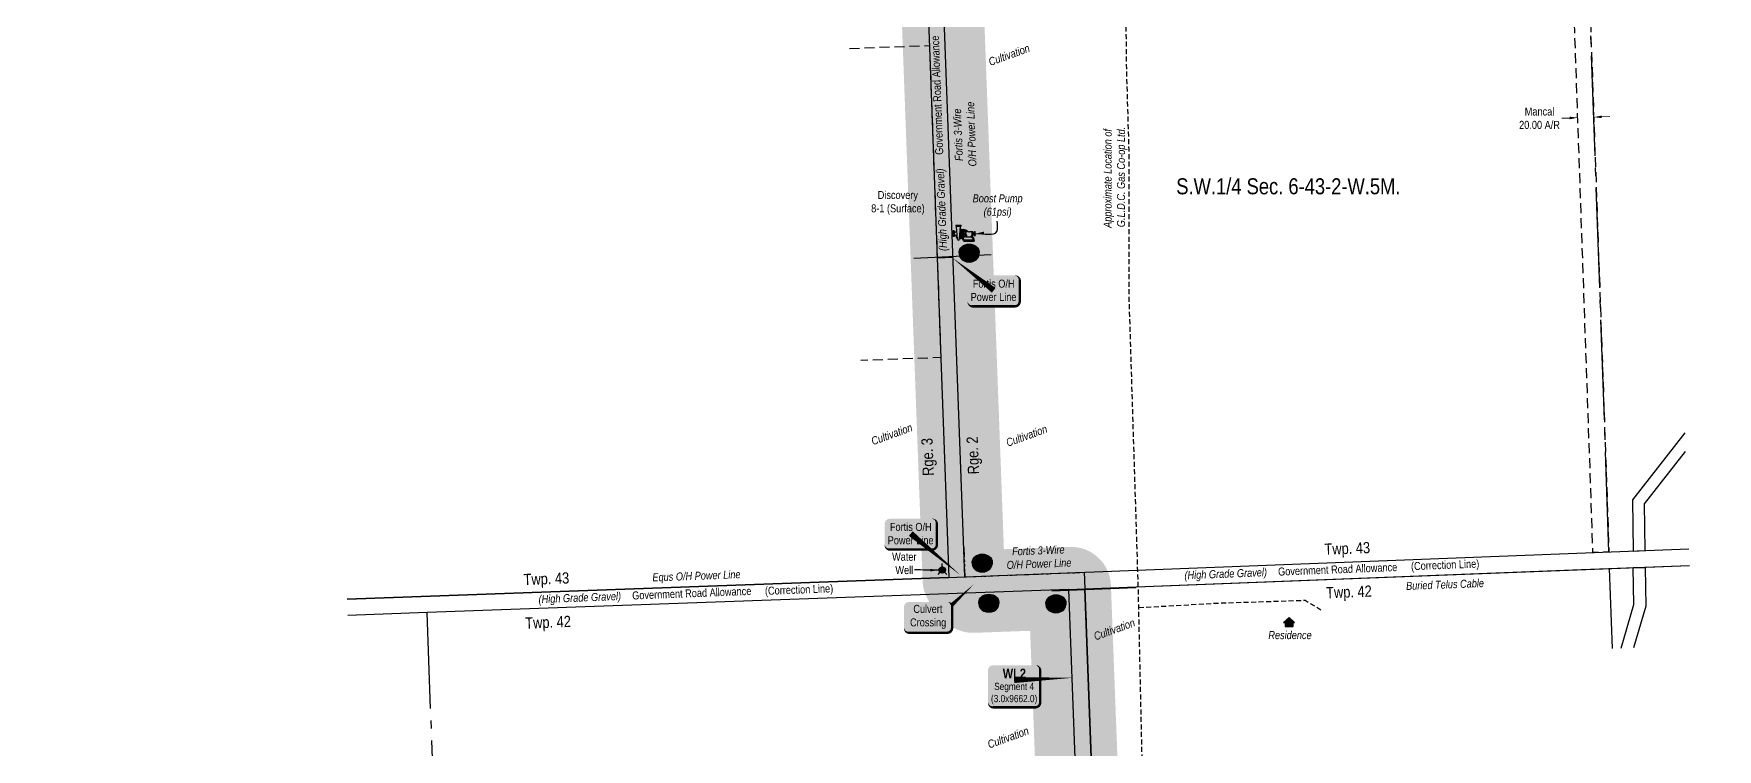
# Model space of a CAD drawing. Extents: x 665644 to 688844, y 5825051 to 5844826.
# Drawn here: x 681964 to 684068, y 5838665 to 5839559 of the extents above; entities that cross this region are included whole.
import ezdxf
from ezdxf.enums import TextEntityAlignment as Align

# ---------------------------------------------------------------- set-up
doc = ezdxf.new("R2010")
doc.units = 0
doc.header["$LTSCALE"] = 5
doc.header["$PDSIZE"] = 0.5
for name, pattern in [('foc-ACCESSROAD', [3.75, 2.5, -1.25]), ('foc-QUARTERLINE', [33, 25, -3, 2, -3]), ('POWERLINE5', [7.8, 2.4, -0.6, 0.6, -0.6, 0.6, -0.6, 2.4]), ('UG_PIPE', [1.875, 1.25, -0.625])]:
    doc.linetypes.add(name, pattern=pattern)
doc.layers.get('Defpoints').update_dxf_attribs({"color": 9})
for name, color, linetype in [('AS-PIPE-UG', 44, 'UG_PIPE'), ('AS-POWER', 104, 'foc-POWER'), ('AS-POWER-EXISTING', 72, 'POWERLINE5'), ('AS-POWER-T', 104, 'Continuous'), ('AS-RESIDENCE', 14, 'Continuous'), ('AS-TELEPHONE', 224, 'foc-TEL'), ('C-SYMBOL', 7, 'Continuous'), ('CG-NOTES', 7, 'Continuous'), ('D-TXT', 6, 'Continuous'), ('F-AR', 190, 'foc-ACCESSROAD'), ('F-WS', 190, 'foc-ACCESSROAD'), ('F-WS-S', 190, 'Continuous'), ('L-ROAD-T', 7, 'Continuous'), ('L-SEC', 7, 'Continuous'), ('L-SECQ', 8, 'foc-QUARTERLINE'), ('P-BUFFER-H 30m', 51, 'Continuous'), ('P-CROSSINGS', 250, 'Continuous'), ('T-WATER-T', 170, 'Continuous')]:
    doc.layers.add(name, color=color, linetype=linetype)
doc.layers.add('F-AR-T', color=190, linetype='Continuous', lineweight=9)
doc.layers.add('T-TEXT', color=48, linetype='Continuous', lineweight=18)
doc.layers.add('P-PROPOSED-WL4', color=7, linetype='Continuous', true_color=0x5b5bc8)
doc.styles.add('175L', font='ARIALN.TTF', dxfattribs={"height": 20})
doc.styles.add('80', font='ARIALN.TTF', dxfattribs={"height": 10})
doc.styles.add('80CG', font='ARIALN.TTF', dxfattribs={"height": 10})
doc.styles.add('80L', font='ARIALN.TTF', dxfattribs={"height": 10})
doc.styles.add('80LS', font='ARIALNI.TTF', dxfattribs={"height": 10})
doc.styles.add('BOLD', font='ARIALNB.TTF')
doc.styles.add('Crossing', font='ARIALN.TTF', dxfattribs={"height": 10})
doc.styles.add('foc-LtypeFont', font='ARIALN.TTF', dxfattribs={"height": 7.35})
doc.linetypes.add('foc-POWER', pattern='A,6,-1,["P",foc-LtypeFont,S=0.2,R=0,X=-0.625,Y=-0.75],-1.24,4', length=12.24)
doc.linetypes.add('foc-POWER-NOLINE', pattern='A,0,-4,["P",foc-LtypeFont,S=0.2,R=0,X=-0.625,Y=-0.75],-8.24', length=12.24)
doc.linetypes.add('foc-TEL', pattern='A,2,-1,["T",foc-LtypeFont,S=0.2,R=0,X=-0.425,Y=-0.75],-1.24,8', length=12.24)
doc.linetypes.add('foc-TEL-NOLINE', pattern='A,0,-2,["T",foc-LtypeFont,S=0.2,R=0,X=-0.425,Y=-0.75],-10.24', length=12.24)
doc.dimstyles.new('Compass 5 000', dxfattribs={"dimscale": 5, "dimtxt": 9, "dimasz": 2, "dimexe": 0.2, "dimexo": 0.0625, "dimgap": 0.5, "dimtad": 0, "dimtih": 1, "dimtoh": 1, "dimzin": 0, "dimdsep": 46, "dimtxsty": '80CG', "dimcen": 0.1, "dimse1": 1, "dimse2": 1, "dimclrd": 256, "dimclrt": 256, "dimaunit": 1, "dimadec": 4, "dimazin": 0, "dimtfac": 0.06, "dimtofl": 0, "dimtmove": 0, "dimatfit": 1, "dimfxl": 0.2, "dimtolj": 1, "dimtzin": 0, "dimlwd": -1, "dimarcsym": 0})

# ---------------------------------------------------------------- blocks, each defined once
blk = doc.blocks.new('*U385')
h = blk.add_hatch(color=254)
edge = h.paths.add_edge_path()
edge.add_line((-24, -20), (24, -20))
edge.add_arc((24, -14), 6, 270, 360)
edge.add_line((30, -14), (30, 12.5))
edge.add_arc((24, 12.5), 6, 0, 90)
edge.add_line((24, 18.5), (-24, 18.5))
edge.add_arc((-24, 12.5), 6, 90, 180)
edge.add_line((-30, 12.5), (-30, -14))
edge.add_arc((-24, -14), 6, 180, 270)
at = {"color": 160, "flags": 128}
blk.add_lwpolyline([(-24, -20, 3, 3, 0), (24, -20, 3, 3, 0.414214), (30, -14, 3, 3, 0), (30, 12.5, 3, 0, 0.414214), (24, 18.5, 0, 0, 0), (-24, 18.5, 0, 0, 0.414214), (-30, 12.5, 0, 0, 0), (-30, -14, 0, 3, 0.414214)], format="xyseb", close=True, dxfattribs=at)
at = {"color": 160, "style": '80'}
blk.add_attdef('ENTER_TEXT_001', (-26.8, -4.9), '', height=10, dxfattribs=at)
blk = doc.blocks.new('*U2565')
h = blk.add_hatch(color=254)
edge = h.paths.add_edge_path()
edge.add_line((-26.5, -34.1), (26.5, -34.1))
edge.add_arc((26.5, -28.1), 6, 270, 360)
edge.add_line((32.5, -28.1), (32.5, 12.5))
edge.add_arc((26.5, 12.5), 6, 0, 90)
edge.add_line((26.5, 18.5), (-26.5, 18.5))
edge.add_arc((-26.5, 12.5), 6, 90, 180)
edge.add_line((-32.5, 12.5), (-32.5, -28.1))
edge.add_arc((-26.5, -28.1), 6, 180, 270)
at = {"layer": 'P-PROPOSED-WL4', "flags": 128}
blk.add_lwpolyline([(-26.5, -34.1, 3, 3, 0), (26.5, -34.1, 3, 3, 0.414214), (32.5, -28.1, 3, 3, 0), (32.5, 12.5, 3, 0, 0.414214), (26.5, 18.5, 0, 0, 0), (-26.5, 18.5, 0, 0, 0.414214), (-32.5, 12.5, 0, 0, 0), (-32.5, -28.1, 0, 3, 0.414214)], format="xyseb", close=True, dxfattribs=at)
blk.add_lwpolyline([(72.6, 2.8, 0, 7.5, 0), (0, 0, 0, 0, 0)], format="xyseb", dxfattribs=at)
at = {"layer": 'P-PROPOSED-WL4'}
for tag, p, height, style in [('TEMP_AREA_W1_001', (-9.2, 2.2), 12, 'BOLD'), ('ENTER_TEXT_001', (-30.7, -12.5), 9, '80')]:
    blk.add_attdef(tag, p, '', height=height, dxfattribs=dict(at, style=style))
blk = doc.blocks.new('*D1411')
at = {"layer": 'Defpoints', "color": 0, "transparency": 16777216}
for p in [(683893.1, 5839457.6), (683913.1, 5839458.3), (683913.3, 5839454.3)]:
    blk.add_point(p, dxfattribs=at)
at = {"layer": 'F-AR-T', "transparency": 16777216}
for p, q in [((683883.3, 5839453.2), (683873.2, 5839452.9)), ((683923.3, 5839454.6), (683933.3, 5839455))]:
    blk.add_line(p, q, dxfattribs=at)
for points in [[(683883.2, 5839454.9), (683883.3, 5839451.6), (683893.3, 5839453.6)], [(683923.2, 5839456.3), (683923.3, 5839453), (683913.3, 5839454.3)]]:
    blk.add_solid(points, dxfattribs=at)
at = {"layer": 'F-AR-T', "transparency": 16777216, "insert": (683845.5, 5839452.9), "char_height": 10, "attachment_point": 5, "style": '80CG'}
blk.add_mtext('\\A1;Mancal\\P20.00 A/R', dxfattribs=at)
blk = doc.blocks.new('*U2482')
h = blk.add_hatch(color=255)
edge = h.paths.add_edge_path()
edge.add_line((-26.5, -20), (26.5, -20))
edge.add_arc((26.5, -14), 6, 270, 360)
edge.add_line((32.5, -14), (32.5, 12.5))
edge.add_arc((26.5, 12.5), 6, 0, 90)
edge.add_line((26.5, 18.5), (-26.5, 18.5))
edge.add_arc((-26.5, 12.5), 6, 90, 180)
edge.add_line((-32.5, 12.5), (-32.5, -14))
edge.add_arc((-26.5, -14), 6, 180, 270)
at = {"color": 104, "flags": 128}
blk.add_lwpolyline([(-26.5, -20, 3, 3, 0), (26.5, -20, 3, 3, 0.414214), (32.5, -14, 3, 3, 0), (32.5, 12.5, 3, 0, 0.414214), (26.5, 18.5, 0, 0, 0), (-26.5, 18.5, 0, 0, 0.414214), (-32.5, 12.5, 0, 0, 0), (-32.5, -14, 0, 3, 0.414214)], format="xyseb", close=True, dxfattribs=at)
blk.add_lwpolyline([(62.6, -52.4, 0, 7.5, 0), (0, 0, 0, 0, 0)], format="xyseb", dxfattribs=at)
at = {"color": 104, "style": '80'}
blk.add_attdef('ENTER_TEXT_001', (-26.8, -4.9), '', height=10, dxfattribs=at)
blk = doc.blocks.new('*U2483')
h = blk.add_hatch(color=255)
edge = h.paths.add_edge_path()
edge.add_line((-26.5, -20), (26.5, -20))
edge.add_arc((26.5, -14), 6, 270, 360)
edge.add_line((32.5, -14), (32.5, 12.5))
edge.add_arc((26.5, 12.5), 6, 0, 90)
edge.add_line((26.5, 18.5), (-26.5, 18.5))
edge.add_arc((-26.5, 12.5), 6, 90, 180)
edge.add_line((-32.5, 12.5), (-32.5, -14))
edge.add_arc((-26.5, -14), 6, 180, 270)
at = {"color": 104, "flags": 128}
blk.add_lwpolyline([(-52, 40.8, 0, 7.5, 0), (0, 0, 0, 0, 0)], format="xyseb", dxfattribs=at)
blk.add_lwpolyline([(-26.5, -20, 3, 3, 0), (26.5, -20, 3, 3, 0.414214), (32.5, -14, 3, 3, 0), (32.5, 12.5, 3, 0, 0.414214), (26.5, 18.5, 0, 0, 0), (-26.5, 18.5, 0, 0, 0.414214), (-32.5, 12.5, 0, 0, 0), (-32.5, -14, 0, 3, 0.414214)], format="xyseb", close=True, dxfattribs=at)
at = {"color": 104, "style": '80'}
blk.add_attdef('ENTER_TEXT_001', (-26.8, -4.9), '', height=10, dxfattribs=at)
blk = doc.blocks.new('WAT')
h = blk.add_hatch(color=255)
h.dxf.hatch_style = 1
edge = h.paths.add_edge_path()
edge.add_arc((0, 0), 0.9, 0, 360)
at = {"color": 170}
for p, q in [((0, 0.82), (0, 1.63)), ((-0.58, -0.58), (-1.15, -1.15)), ((0.58, -0.58), (1.15, -1.15))]:
    blk.add_line(p, q, dxfattribs=at)
blk.add_circle((0, 0), 0.8, dxfattribs=at)
blk = doc.blocks.new('A$C32476C2E')
for p, q in [((-72, 16), (-79, 16)), ((-79, 16), (-79, -20)), ((-76, 16), (-76, -20)), ((-72, 16), (-72, -20)), ((-62, 54), (-62, 47)), ((-62, 54), (-27, 54)), ((-62, 51), (-27, 51)), ((-62, 47), (-27, 47)), ((-51, -38), (-57, 46)), ((-37, -37), (-31, 47)), ((-32, -2), (-32, 33)), ((-28, 33), (-32, 33)), ((-28, 24), (-28, 33)), ((-28, -2), (-28, 24)), ((-23, 24), (-28, 24)), ((-27, 47), (-27, 54)), ((-23, -2), (-23, 24)), ((-20, -2), (-20, 7)), ((-20, 4), (-13, 4)), ((-13, 7), (-10, 7)), ((-13, -2), (-13, 7)), ((-10, -2), (-10, 7)), ((-10, 2), (1, 2)), ((1, 4), (3, 6)), ((1, -2), (1, 4)), ((3, -2), (3, 8)), ((5, -2), (5, 9)), ((51, 10), (30, 10)), ((47, -14), (47, 10)), ((51, -14), (51, 10)), ((54, 3), (51, 7)), ((54, -7), (54, 3)), ((59, 2), (54, 2)), ((63, 5), (59, 5)), ((59, -9), (59, 5)), ((63, -16), (63, 12)), ((63, 12), (68, 12)), ((68, -16), (68, 12)), ((-72, -20), (-79, -20)), ((-51, -39), (-57, -23)), ((-28, -37), (-37, -37)), ((-32, -2), (-32, -37)), ((-28, -2), (-28, -28)), ((-28, -28), (-28, -37)), ((-23, -28), (-28, -28)), ((-23, -2), (-23, -28)), ((-20, -2), (-20, -11)), ((-20, -8), (-13, -8)), ((-13, -2), (-13, -11)), ((-13, -11), (-10, -11)), ((4, -24), (-11, -27)), ((-10, -2), (-10, -11)), ((-10, -6), (1, -6)), ((-10, -51), (61, -51)), ((55, -46), (-6, -46)), ((1, -2), (1, -8)), ((1, -8), (3, -10)), ((4, -49), (2, -51)), ((3, -2), (3, -13)), ((4, -19), (4, -24)), ((4, -24), (46, -24)), ((39, -49), (4, -49)), ((5, -2), (5, -13)), ((39, -49), (42, -51)), ((51, -14), (45, -14)), ((54, -7), (51, -11)), ((59, -6), (54, -6)), ((63, -9), (59, -9)), ((63, -16), (68, -16))]:
    blk.add_line(p, q)
for centre, radius, start, end in [((-71, 24), 16, 263.5945, 348.0269), ((-57, 47), 0.664, 348.3965, 77.2723), ((-30, 46), 0.729, 94.5399, 183.8661), ((-14, -22), 46.8, 56.1901, 101.1901), ((-14, -22), 40.7, 56.1901, 102.9092), ((-14, 6), 6.05, 82.5569, 172.5569), ((-14, -31), 42.6, 66.5291, 88.7878), ((4, 13), 4.89, 265.5774, 292.9639), ((7, 5), 3.68, 95.1632, 112.9639), ((13, 17), 7.11, 226.6908, 273.7462), ((29, 35), 24.7, 225.6986, 270.6986), ((-71, -27), 14.5, 16.3708, 95.5387), ((-44, -38), 7.04, 182.3453, 2.3453), ((-14, 18), 40.7, 257.0908, 303.8099), ((-53, -60), 43.5, 12.3381, 47.3381), ((-14, -10), 6.05, 187.4431, 277.4431), ((-14, 26), 42.6, 271.2122, 293.4709), ((-10, -30), 3.52, 100.7582, 215.0512), ((-53, -60), 48.7, 17.3819, 35.0512), ((4, -17), 4.89, 67.0361, 94.4226), ((7, -10), 3.68, 247.0361, 264.8368), ((13, -21), 7.11, 86.2538, 133.3092), ((-10, -61), 66.8, 12.8303, 42.6217), ((-10, -61), 72.1, 7.6217, 42.6217)]:
    blk.add_arc(centre, radius, start, end)
blk = doc.blocks.new('res_occ')
for points in [[(0.1, 0.89), (-1.26, -0.37), (1.46, -0.37)], [(-0.9, -1.43), (1.1, -1.43), (1.1, -0.37), (-0.9, -0.37)]]:
    blk.add_hatch(color=14).paths.add_polyline_path(points)
at = {"color": 14}
for points in [[(0.1, 0.89), (-1.26, -0.37), (1.46, -0.37)], [(-0.9, -1.43), (1.1, -1.43), (1.1, -0.37), (-0.9, -0.37)]]:
    blk.add_lwpolyline(points, close=True, dxfattribs=at)
blk = doc.blocks.new('xing2')
h = blk.add_hatch(color=50)
h.dxf.hatch_style = 1
edge = h.paths.add_edge_path()
edge.add_ellipse((0, 0), major_axis=(-12.5, 0), ratio=0.816297, start_angle=0, end_angle=360)
h = blk.add_hatch(color=250)
h.dxf.hatch_style = 1
edge = h.paths.add_edge_path()
edge.add_ellipse((0, -2), major_axis=(-12.5, 0), ratio=0.816297, start_angle=0, end_angle=180)
edge.add_line((12.5, -2), (12.5, 0))
edge.add_ellipse((0, 0), major_axis=(-12.5, 0), ratio=0.816297, start_angle=0, end_angle=180, ccw=False)
edge.add_line((-12.5, 0), (-12.5, -2))
at = {"color": 250}
blk.add_ellipse((0, 0), major_axis=(-12.5, 0), ratio=0.816297, dxfattribs=at)
blk.add_ellipse((0, -2), major_axis=(-12.5, 0), ratio=0.816297, start_param=0, end_param=3.141593, dxfattribs=at)
at = {"color": 250, "style": 'Crossing'}
blk.add_attdef('CROSSING', text='', height=9, dxfattribs=at).set_placement((0.1, 0), align=Align.MIDDLE_CENTER)
at = {"color": 250, "style": 'Crossing', "flags": 1}
for tag, p in [('OWNER', (0.1, -12.5)), ('DESCRIPTION', (0.1, -25.8)), ('LOCATION', (0.1, -39.3)), ('DWG_REF', (0.1, -52.8))]:
    blk.add_attdef(tag, text='', height=9, dxfattribs=at).set_placement(p, align=Align.MIDDLE_CENTER)

msp = doc.modelspace()

# ---------------------------------------------------------------- hatches: boundary and pattern name
at = {"layer": 'P-BUFFER-H 30m'}
h = msp.add_hatch(color=256, dxfattribs=at)
h.dxf.hatch_style = 1
edge = h.paths.add_edge_path()
edge.add_line((677193.269, 5828855.566), (677090.336, 5828851.801))
edge.add_line((677090.336, 5828851.801), (677088.023, 5828904.381))
edge.add_arc((677137.974, 5828906.578), 50, 92.094528, 182.519115, ccw=False)
edge.add_line((677136.147, 5828956.545), (677941.688, 5828986.006))
edge.add_line((677941.688, 5828986.006), (678734.42, 5829015.192))
edge.add_line((678734.42, 5829015.192), (678774.367, 5829016.654))
edge.add_line((678774.367, 5829016.654), (678795.396, 5829017.452))
edge.add_arc((678838.014, 5828991.303), 50, 92.178655, 148.468111, ccw=False)
edge.add_line((678836.113, 5829041.267), (679095.938, 5829051.152))
edge.add_line((679095.938, 5829051.152), (679103.036, 5829053.873))
edge.add_arc((679120.935, 5829007.187), 50, 92.18666, 110.977343, ccw=False)
edge.add_line((679119.028, 5829057.15), (679561.069, 5829074.029))
edge.add_arc((679566.877, 5829024.367), 50, 92.195397, 96.670962, ccw=False)
edge.add_line((679564.962, 5829074.33), (680316.8, 5829103.153))
edge.add_line((680316.8, 5829103.153), (680289.023, 5829852.071))
edge.add_line((680289.023, 5829852.071), (680264.048, 5830522.758))
edge.add_arc((680314.013, 5830524.619), 50, 133.261285, 182.132573, ccw=False)
edge.add_line((680279.747, 5830561.031), (680276.19, 5830656.553))
edge.add_line((680276.19, 5830656.553), (680246.206, 5831460.205))
edge.add_line((680246.206, 5831460.205), (680215.344, 5832284.366))
edge.add_arc((680265.309, 5832286.237), 50, 92.148626, 182.144523, ccw=False)
edge.add_line((680263.435, 5832336.202), (681068.877, 5832366.421))
edge.add_line((681068.877, 5832366.421), (681821.394, 5832394.722))
edge.add_line((681821.394, 5832394.722), (681805.592, 5832816.244))
edge.add_arc((681855.557, 5832818.117), 50, 143.113192, 182.146882, ccw=False)
edge.add_line((681815.566, 5832848.129), (681834.727, 5832873.661))
edge.add_arc((681874.718, 5832843.649), 50, 2.145927, 143.113192, ccw=False)
edge.add_line((681924.683, 5832845.521), (681941.407, 5832399.199))
edge.add_line((681941.407, 5832399.199), (682694.704, 5832426.991))
edge.add_line((682694.704, 5832426.991), (683448.053, 5832454.846))
edge.add_line((683448.053, 5832454.846), (683412.213, 5833411.237))
edge.add_arc((683462.178, 5833413.109), 50, 133.565482, 182.146115, ccw=False)
edge.add_line((683427.719, 5833449.338), (683406.04, 5834013.774))
edge.add_line((683406.04, 5834013.774), (683375.91, 5834817.728))
edge.add_line((683375.91, 5834817.728), (683346.274, 5835616.304))
edge.add_line((683346.274, 5835616.304), (683345.971, 5835624.47))
edge.add_arc((683395.936, 5835626.324), 50, 171.348033, 182.125311, ccw=False)
edge.add_arc((683395.097, 5835645.629), 50, 182.142372, 193.631033, ccw=False)
edge.add_line((683345.132, 5835643.76), (683345.021, 5835646.731))
edge.add_line((683345.021, 5835646.731), (683335.11, 5835911.648))
edge.add_arc((683366.567, 5835950.513), 50, 182.141669, 231.014692, ccw=False)
edge.add_line((683316.601, 5835948.644), (683298.039, 5836445.008))
edge.add_line((683298.039, 5836445.008), (683267.917, 5837249.164))
edge.add_line((683267.917, 5837249.164), (683237.717, 5838052.934))
edge.add_line((683237.717, 5838052.934), (683209.07, 5838812.752))
edge.add_line((683209.07, 5838812.752), (683139.449, 5838810.244))
edge.add_arc((683137.649, 5838860.212), 50, 205.68511, 272.063103, ccw=False)
edge.add_arc((683124.628, 5838876.927), 50, 182.119792, 230.149866, ccw=False)
edge.add_line((683074.663, 5838875.077), (683017.909, 5840408.349))
edge.add_arc((683049.4, 5840447.187), 50, 182.145622, 230.963518, ccw=False)
edge.add_line((682999.435, 5840445.315), (682997.691, 5840491.846))
edge.add_line((682997.691, 5840491.846), (682967.908, 5841296.329))
edge.add_line((682967.908, 5841296.329), (682938.387, 5842093.709))
edge.add_arc((682988.352, 5842095.559), 50, 111.056679, 182.120317, ccw=False)
edge.add_arc((683005.084, 5842106.218), 50, 91.93417, 133.94126, ccw=False)
edge.add_line((683003.396, 5842156.19), (683115.102, 5842159.962))
edge.add_arc((683116.789, 5842109.99), 50, 73.049626, 91.934171, ccw=False)
edge.add_arc((683171.26, 5842288.71), 136.837, 253.049626, 272.060035)
edge.add_arc((683177.977, 5842101.994), 50, 91.934143, 92.060035, ccw=False)
edge.add_line((683176.289, 5842151.966), (683814.64, 5842173.523))
edge.add_line((683814.64, 5842173.523), (684621.661, 5842200.776))
edge.add_line((684621.661, 5842200.776), (684641.583, 5842201.582))
edge.add_line((684641.583, 5842201.582), (685446.139, 5842234.14))
edge.add_line((685446.139, 5842234.14), (685960.118, 5842255.042))
edge.add_arc((685970.6, 5841999.021), 256.236, 75.235843, 92.344426, ccw=False)
edge.add_arc((686023.158, 5842198.447), 50, 25.111824, 75.237538, ccw=False)
edge.add_line((686068.432, 5842219.666), (686069.06, 5842218.328))
edge.add_line((686069.06, 5842218.328), (686069.117, 5842218.206))
edge.add_line((686069.117, 5842218.206), (686151.794, 5842041.802))
edge.add_line((686151.794, 5842041.802), (686199.9, 5842064.349))
edge.add_arc((686221.119, 5842019.075), 50, 28.961833, 115.111824, ccw=False)
edge.add_arc((684692.829, 5841173.26), 1796.733, 27.368596, 28.961833, ccw=False)
edge.add_arc((686159.441, 5842138.172), 189.59, 312.879002, 331.455065)
edge.add_arc((686369.908, 5842023.684), 50, 151.393766, 151.455059, ccw=False)
edge.add_line((686326.011, 5842047.623), (686381.479, 5842149.331))
edge.add_arc((686653.533, 5842001.316), 309.713, 123.621492, 151.450949, ccw=False)
edge.add_arc((686531.973, 5842256.565), 50, 92.201047, 176.958117, ccw=False)
edge.add_line((686530.053, 5842306.528), (686619.657, 5842309.972))
edge.add_arc((686643.221, 5842265.873), 50, 92.204612, 118.118042, ccw=False)
edge.add_line((686641.298, 5842315.836), (687072.891, 5842332.451))
edge.add_line((687072.891, 5842332.451), (687822.064, 5842360.601))
edge.add_line((687822.064, 5842360.601), (687807.746, 5842732.726))
edge.add_line((687807.746, 5842732.726), (687793.2, 5843110.266))
edge.add_line((687793.2, 5843110.266), (687764.495, 5843859.411))
edge.add_line((687764.495, 5843859.411), (687743.267, 5843858.637))
edge.add_arc((687741.445, 5843908.604), 50, 182.098258, 272.088052, ccw=False)
edge.add_line((687691.478, 5843906.773), (687690.919, 5843922.037))
edge.add_line((687690.919, 5843922.037), (687685.175, 5843921.826))
edge.add_arc((687683.342, 5843971.793), 50, 182.100577, 272.100577, ccw=False)
edge.add_line((687633.376, 5843969.96), (687633.266, 5843972.958))
edge.add_arc((687683.232, 5843974.791), 50, 92.100577, 182.100577, ccw=False)
edge.add_line((687681.4, 5844024.757), (687740.11, 5844026.91))
edge.add_arc((687741.943, 5843976.944), 50, 2.098258, 92.100577, ccw=False)
edge.add_line((687791.909, 5843978.775), (687792.469, 5843963.499))
edge.add_line((687792.469, 5843963.499), (687813.608, 5843964.27))
edge.add_arc((687815.43, 5843914.303), 50, 2.194388, 92.088052, ccw=False)
edge.add_line((687865.394, 5843916.218), (687896.124, 5843114.22))
edge.add_line((687896.124, 5843114.22), (687910.67, 5842736.689))
edge.add_line((687910.67, 5842736.689), (687927.027, 5842311.553))
edge.add_arc((687877.064, 5842309.631), 50, -87.848159, 2.203367, ccw=False)
edge.add_line((687878.942, 5842259.666), (687076.807, 5842229.526))
edge.add_line((687076.807, 5842229.526), (686670.09, 5842213.869))
edge.add_arc((686646.522, 5842257.966), 50, 272.201051, 298.122091, ccw=False)
edge.add_line((686648.442, 5842208.003), (686596.388, 5842206.002))
edge.add_arc((686560.226, 5842240.533), 50, 291.298983, 316.321618, ccw=False)
edge.add_arc((686653.529, 5842001.211), 206.866, 111.298983, 121.896872)
edge.add_arc((686653.557, 5842001.471), 206.66, 121.941438, 151.489667)
edge.add_arc((686425.335, 5842125.444), 53.06, 331.393824, 331.484794, ccw=False)
edge.add_line((686471.918, 5842100.039), (686416.45, 5841998.332))
edge.add_arc((686159.441, 5842138.172), 292.59, 301.108355, 331.449231, ccw=False)
edge.add_arc((686284.777, 5841930.468), 50, 298.449673, 301.108355, ccw=False)
edge.add_line((686308.597, 5841886.506), (686291.758, 5841877.383))
edge.add_arc((686267.939, 5841921.345), 50, 205.404975, 298.449673, ccw=False)
edge.add_arc((684692.829, 5841173.26), 1693.733, 25.404975, 25.750387)
edge.add_arc((684692.829, 5841173.26), 1693.733, 25.750387, 25.872374)
edge.add_arc((684692.829, 5841173.26), 1693.733, 25.872374, 27.286963)
edge.add_line((686198.086, 5841949.747), (686147.516, 5841926.046))
edge.add_arc((686126.297, 5841971.32), 50, 205.111824, 295.111824, ccw=False)
edge.add_line((686081.023, 5841950.1), (685986.671, 5842151.411))
edge.add_arc((685970.594, 5841998.967), 153.289, 83.979554, 92.346249)
edge.add_line((685964.318, 5842152.128), (685450.314, 5842131.225))
edge.add_line((685450.314, 5842131.225), (684645.747, 5842098.667))
edge.add_line((684645.747, 5842098.667), (684625.647, 5842097.854))
edge.add_arc((684623.626, 5842147.813), 50, 271.93414, 272.316338, ccw=False)
edge.add_line((684625.314, 5842097.841), (683818.117, 5842070.582))
edge.add_line((683818.117, 5842070.582), (683179.82, 5842049.027))
edge.add_arc((683171.26, 5842288.71), 239.836, 255.283109, 272.045257, ccw=False)
edge.add_line((683110.332, 5842056.742), (683042.91, 5842054.466))
edge.add_line((683042.91, 5842054.466), (683070.838, 5841300.139))
edge.add_line((683070.838, 5841300.139), (683100.62, 5840495.68))
edge.add_line((683100.62, 5840495.68), (683101.228, 5840479.451))
edge.add_arc((683069.751, 5840440.602), 50, 2.119826, 50.984286, ccw=False)
edge.add_line((683119.717, 5840442.452), (683176.263, 5838914.799))
edge.add_arc((683139.864, 5838880.519), 50, 43.036828, 43.28391, ccw=False)
edge.add_line((683176.41, 5838914.642), (683258.239, 5838917.59))
edge.add_arc((683260.039, 5838867.622), 50, 2.159178, 92.063103, ccw=False)
edge.add_line((683310.003, 5838869.506), (683340.644, 5838056.808))
edge.add_line((683340.644, 5838056.808), (683370.844, 5837253.025))
edge.add_line((683370.844, 5837253.025), (683400.967, 5836448.86))
edge.add_line((683400.967, 5836448.86), (683418.01, 5835993.127))
edge.add_arc((683386.553, 5835954.262), 50, 2.142401, 51.013902, ccw=False)
edge.add_line((683436.518, 5835956.131), (683446.074, 5835700.688))
edge.add_line((683446.074, 5835700.688), (683600.399, 5835706.872))
edge.add_line((683600.399, 5835706.872), (683603.406, 5835706.992))
edge.add_line((683603.406, 5835706.992), (684089.691, 5835726.416))
edge.add_line((684089.691, 5835726.416), (684311.983, 5835735.295))
edge.add_line((684311.983, 5835735.295), (684841.261, 5835756.416))
edge.add_line((684841.261, 5835756.416), (684873.734, 5835780.118))
edge.add_arc((684903.212, 5835739.731), 50, 36.125072, 126.125473, ccw=False)
edge.add_line((684943.598, 5835769.209), (684946.083, 5835765.805))
edge.add_line((684946.083, 5835765.805), (684975.416, 5835766.987))
edge.add_arc((684977.43, 5835717.028), 50, -29.571573, 92.308021, ccw=False)
edge.add_line((685020.917, 5835692.352), (685015.074, 5835682.056))
edge.add_line((685015.074, 5835682.056), (685003.195, 5835661.117))
edge.add_arc((684959.707, 5835685.791), 50, 272.287823, 330.431041, ccw=False)
edge.add_line((684961.703, 5835635.831), (684201.401, 5835605.456))
edge.add_line((684201.401, 5835605.456), (683450.859, 5835575.476))
edge.add_line((683450.859, 5835575.476), (683478.838, 5834821.566))
edge.add_line((683478.838, 5834821.566), (683508.966, 5834017.678))
edge.add_line((683508.966, 5834017.678), (683532.198, 5833412.795))
edge.add_arc((683482.235, 5833410.876), 50, -46.492144, 2.199485, ccw=False)
edge.add_line((683516.657, 5833374.612), (683552.966, 5832405.714))
edge.add_arc((683503.001, 5832403.842), 50, -87.882475, 2.146115, ccw=False)
edge.add_line((683504.849, 5832353.876), (682698.506, 5832324.062))
edge.add_line((682698.506, 5832324.062), (681892.272, 5832294.317))
edge.add_arc((681890.428, 5832344.283), 50, 264.057705, 272.112898, ccw=False)
edge.add_arc((681876.342, 5832343.751), 50, 272.153458, 280.264602, ccw=False)
edge.add_line((681878.221, 5832293.787), (681072.743, 5832263.494))
edge.add_line((681072.743, 5832263.494), (680320.255, 5832235.262))
edge.add_line((680320.255, 5832235.262), (680349.134, 5831464.053))
edge.add_line((680349.134, 5831464.053), (680379.118, 5830660.39))
edge.add_line((680379.118, 5830660.39), (680384.188, 5830524.23))
edge.add_arc((680334.223, 5830522.37), 50, -46.738895, 2.132739, ccw=False)
edge.add_line((680368.489, 5830485.958), (680391.951, 5829855.896))
edge.add_line((680391.951, 5829855.896), (680421.691, 5829054.073))
edge.add_arc((680371.726, 5829052.22), 50, -87.804603, 2.124156, ccw=False)
edge.add_line((680373.641, 5829002.256), (679575.799, 5828971.671))
edge.add_arc((679569.977, 5829021.331), 50, 272.18666, 276.68636, ccw=False)
edge.add_line((679571.885, 5828971.367), (679131.721, 5828954.56))
edge.add_line((679131.721, 5828954.56), (679124.62, 5828951.838))
edge.add_arc((679106.72, 5828998.524), 50, 272.178655, 290.977343, ccw=False)
edge.add_line((679108.621, 5828948.56), (678884.591, 5828940.037))
edge.add_arc((678841.971, 5828966.182), 50, 272.187731, 328.473443, ccw=False)
edge.add_line((678843.88, 5828916.218), (678778.197, 5828913.709))
edge.add_arc((678776.288, 5828963.673), 50, 272.073065, 272.187731, ccw=False)
edge.add_line((678778.097, 5828913.705), (678738.127, 5828912.259))
edge.add_line((678738.127, 5828912.259), (677945.465, 5828883.075))
edge.add_line((677945.465, 5828883.075), (677193.269, 5828855.566))

# ---------------------------------------------------------------- linework, layer by layer
at = {"layer": 'AS-PIPE-UG', "flags": 128}
for points in [[(683285.731, 5838043.209), (683290.464, 5838055.818), (683310.821, 5838072.73), (683322.25, 5838089.164), (683342.84, 5838146.415), (683352.524, 5838182.283), (683358.007, 5838234.454), (683353.186, 5838466.994), (683344.179, 5838867.848), (683332.682, 5839233.412), (683332.682, 5839413.825), (683329.534, 5839520.15), (683328.097, 5839689.236), (683327.617, 5839702.648), (683325.278, 5840178.727), (683322.796, 5840205.996), (683337.84, 5840250.076)], [(683344.765, 5838841.752), (683441.891, 5838847.305), (683552.749, 5838850.906), (683573.155, 5838838.524)]]:
    msp.add_lwpolyline(points, dxfattribs=at)
at = {"layer": 'AS-POWER', "linetype": 'foc-POWER-NOLINE'}
msp.add_line((683063.597, 5839278.073), (683160.309, 5839282.549), dxfattribs=at)
at = {"layer": 'AS-POWER', "linetype": 'foc-POWER-NOLINE', "flags": 128}
for points in [[(683127.631, 5838880.019), (683097.649, 5839690.02), (683067.872, 5840494.479), (683038.091, 5841298.888), (683008.309, 5842103.3)], [(683127.631, 5838880.019), (683276.596, 5838885.788)], [(682355.953, 5838852.33), (683107.531, 5838879.242)], [(683338.104, 5837251.819), (683307.897, 5838055.585), (683277.37, 5838865.269)]]:
    msp.add_lwpolyline(points, dxfattribs=at)
at = {"layer": 'AS-POWER', "flags": 128}
for points in [[(683112.869, 5839278.844), (683092.945, 5839278.115)], [(683107.531, 5838879.242), (683127.631, 5838880.019)]]:
    msp.add_lwpolyline(points, dxfattribs=at)
at = {"layer": 'AS-POWER-EXISTING', "flags": 128}
msp.add_lwpolyline([(683126.264, 5838916.962), (683127.631, 5838880.019), (683276.596, 5838885.788), (683278.947, 5838823.44)], dxfattribs=at)
at = {"layer": 'AS-TELEPHONE', "linetype": 'foc-TEL-NOLINE', "flags": 128}
for points in [[(683277.37, 5838865.269), (683898.002, 5838889.239), (684032.816, 5838894.434)], [(683236.339, 5838862.768), (683340.992, 5838866.81)], [(683378.194, 5835642.744), (683348.12, 5836446.855), (683317.998, 5837251.014), (683287.798, 5838054.79), (683257.27, 5838864.495)]]:
    msp.add_lwpolyline(points, dxfattribs=at)
at = {"layer": 'AS-TELEPHONE', "flags": 128}
msp.add_lwpolyline([(683257.27, 5838864.495), (683277.37, 5838865.269)], dxfattribs=at)
at = {"layer": 'F-AR', "flags": 128}
msp.add_lwpolyline([(683883.941, 5839720.72), (683903.926, 5839721.5), (683932.264, 5838911.182), (683912.279, 5838910.408), (683883.941, 5839720.72)], close=True, dxfattribs=at)
at = {"layer": 'F-WS', "flags": 128}
msp.add_lwpolyline([(682983.298, 5839540.104), (683083.231, 5839543.758), (683097.483, 5839154.018), (682997.55, 5839150.364)], dxfattribs=at)
at = {"layer": 'F-WS-S', "flags": 128}
for points in [[(684027.049, 5839059.893), (683961.462, 5838976.272), (683962.295, 5838912.356), (683977.288, 5838912.941), (683976.527, 5838971.176), (684027.86, 5839036.624)], [(683947.301, 5838791.053), (683963.134, 5838845.391), (683962.551, 5838891.732), (683977.544, 5838891.732), (683978.163, 5838843.356), (683963.102, 5838791.663)]]:
    msp.add_lwpolyline(points, dxfattribs=at)
at = {"layer": 'L-SEC', "flags": 128}
for points in [[(683077.907, 5839689.361), (683107.531, 5838879.242)], [(683127.631, 5838880.019), (683097.649, 5839690.02)], [(683127.631, 5838880.019), (684032.098, 5838915.049)], [(683277.37, 5838865.269), (684032.817, 5838894.428)], [(683107.531, 5838879.242), (682355.953, 5838852.33)], [(683257.27, 5838864.495), (682455.516, 5838835.613)], [(683287.798, 5838054.79), (683257.27, 5838864.495)], [(683277.37, 5838865.269), (683307.897, 5838055.585)], [(682455.516, 5838835.613), (682356.702, 5838832.053)]]:
    msp.add_lwpolyline(points, dxfattribs=at)
at = {"layer": 'L-SECQ', "flags": 128}
for points in [[(683932.264, 5838911.182), (683903.926, 5839721.5)], [(683936.48, 5838790.635), (683932.985, 5838890.575)], [(682484.858, 5838056.213), (682455.516, 5838835.613)]]:
    msp.add_lwpolyline(points, dxfattribs=at)
at = {"layer": 'T-WATER-T', "color": 160, "flags": 128}
msp.add_lwpolyline([(683138.849, 5838870.956, 0, 4.997, 0), (683110.532, 5838844.379, 0, 0, 0)], format="xyseb", dxfattribs=at)

# ---------------------------------------------------------------- block references
for name, p, xscale, yscale, zscale in [('A$C32476C2E', (683127.842, 5839309.134), 0.1875, 0.1875, 0.1875), ('WAT', (683099.284, 5838888.737), 4.999404999999999, 4.999404999999999, 4.999404999999999)]:
    msp.add_blockref(name, p, dxfattribs=dict(xscale=xscale, yscale=yscale, zscale=zscale))
at = {"layer": 'AS-POWER-T'}
ref = msp.add_blockref('*U2483', (683163.545, 5839238.011), dxfattribs=dict(at, xscale=0.9996990099999981, yscale=0.9996990099999981, zscale=0.9996990099999981))
ref.add_attrib('ENTER_TEXT_001', 'Fortis O/H', (683137.451, 5839241.337), dxfattribs={"layer": '0', "color": 104, "height": 9.997, "style": '80'})
ref.add_attrib('ENTER_TEXT_002', 'Power Line', (683134.71, 5839224.675), dxfattribs={"layer": '0', "color": 104, "height": 9.997, "style": '80'})
ref = msp.add_blockref('*U2482', (683059.96, 5838934.139), dxfattribs=dict(at, xscale=0.9996990099999981, yscale=0.9996990099999981, zscale=0.9996990099999981))
ref.add_attrib('ENTER_TEXT_001', 'Fortis O/H', (683033.866, 5838937.464), dxfattribs={"layer": '0', "color": 104, "height": 9.997, "style": '80'})
ref.add_attrib('ENTER_TEXT_002', 'Power Line', (683031.125, 5838920.803), dxfattribs={"layer": '0', "color": 104, "height": 9.997, "style": '80'})
at = {"layer": 'AS-RESIDENCE', "xscale": 4.999999999999987, "yscale": 4.999999999999987, "zscale": 4.999999999999987}
msp.add_blockref('res_occ', (683532.065, 5838825.069), dxfattribs=at)
at = {"layer": 'CG-NOTES'}
ref = msp.add_blockref('*U385', (683081.525, 5838830.319), dxfattribs=at)
ref.add_attrib('ENTER_TEXT_001', 'Culvert', (683063.145, 5838835.122), dxfattribs={"layer": '0', "color": 160, "height": 10, "style": '80'})
ref.add_attrib('ENTER_TEXT_002', 'Crossing', (683059.049, 5838818.278), dxfattribs={"layer": '0', "color": 160, "height": 10, "style": '80'})
ref = msp.add_blockref('*U2565', (683189.055, 5838751.247), dxfattribs=dict(at, xscale=0.9998689999999991, yscale=0.9998689999999991, zscale=0.9998689999999991))
ref.add_attrib('TEMP_AREA_W1_001', 'WL2', (683174.872, 5838753.491), dxfattribs={"layer": 'P-PROPOSED-WL4', "height": 11.9984, "style": 'BOLD'})
ref.add_attrib('ENTER_TEXT_001', 'Segment 4', (683164.146, 5838738.773), dxfattribs={"layer": 'P-PROPOSED-WL4', "height": 8.9988, "style": '80'})
ref.add_attrib('ENTER_TEXT_002', '(3.0x9662.0)', (683160.116, 5838723.621), dxfattribs={"layer": 'P-PROPOSED-WL4', "height": 8.99882, "style": '80'})
at = {"layer": 'P-CROSSINGS'}
for p, values in [((683132.883, 5839285.462), {'CROSSING': 'X78'}), ((683149.24, 5838898.397), {'CROSSING': 'X79'}), ((683157.474, 5838848.202), {'CROSSING': 'X80'}), ((683241.289, 5838847.489), {'CROSSING': 'X81'})]:
    msp.add_blockref('xing2', p, dxfattribs=at).add_auto_attribs(values)

# ---------------------------------------------------------------- texts
at = {"color": 170, "insert": (683051.836, 5838896.825), "char_height": 9.9988, "attachment_point": 5, "style": '80L'}
msp.add_mtext_dynamic_manual_height_columns('Water\\PWell', width=56.7074, gutter_width=47.5, heights=[0], dxfattribs=at)
at = {"layer": 'AS-PIPE-UG', "insert": (683300.878, 5839296.088), "char_height": 10, "attachment_point": 1, "rotation": 90, "style": '175L'}
msp.add_mtext_dynamic_manual_height_columns('\\pi19.835;{\\fArial Narrow|b0|i1|c0|p34;Approximate Location of\\P\\pi20.759;G.L.D.C. Gas Co-op Ltd.}', width=164.71119, gutter_width=100, heights=[0], dxfattribs=at)
at = {"layer": 'AS-POWER', "char_height": 10, "attachment_point": 1, "style": '175L'}
for s, width, insert, rotation in [('\\pi7.9797;{\\fArial Narrow|b0|i1|c0|p34;Fortis 3-Wire\\P\\pi0.57524;O/H Power Line}', 80.67299, (683115.424, 5839391.324), 92.144985), ('\\pi7.9797;{\\fArial Narrow|b0|i1|c0|p34;Fortis 3-Wire\\P\\pi0.57524;O/H Power Line}', 80.67299, (683178.357, 5838916.504), 2.217926), ('\\pi1.5916;{\\fArial Narrow|b0|i1|c0|p34;Equs O/H Power Line}', 112.50109, (682735.33, 5838884.379), 2.050709)]:
    msp.add_mtext_dynamic_manual_height_columns(s, width=width, gutter_width=100, heights=[0], dxfattribs=dict(at, insert=insert, rotation=rotation))
at = {"layer": 'AS-TELEPHONE', "linetype": 'foc-TEL-NOLINE', "insert": (683678.262, 5838873.692), "char_height": 10, "attachment_point": 1, "rotation": 2.209956, "style": '175L'}
msp.add_mtext_dynamic_manual_height_columns('\\pi0.29898;{\\fArial Narrow|b0|i1|c0|p34;Buried Telus Cable}', width=97.23506, gutter_width=100, heights=[0], dxfattribs=at)
at = {"layer": 'C-SYMBOL', "color": 3, "style": '175L'}
msp.add_text('S.W.1/4 Sec. 6-43-2-W.5M.', height=20, dxfattribs=at).set_placement((683531.704, 5839351.914), align=Align.BOTTOM_CENTER)
at = {"layer": 'D-TXT', "color": 3, "char_height": 14, "attachment_point": 1, "style": '80L'}
for s, width, insert, rotation in [('Rge. 3', 63.86109, (683074.832, 5839005.952), 92.228473), ('Rge. 2', 73.75526, (683131.376, 5839007.9), 92.228473), ('Twp. 43', 101.3954, (683576.512, 5838921.605), 2.217926), ('Twp. 43', 101.3954, (682575.895, 5838883.72), 2.217926), ('Twp. 42', 101.3954, (683578.617, 5838867.251), 2.217926), ('Twp. 42', 101.3954, (682578, 5838829.366), 2.217926)]:
    msp.add_mtext_dynamic_manual_height_columns(s, width=width, gutter_width=47.5, heights=[0], dxfattribs=dict(at, insert=insert, rotation=rotation))
at = {"layer": 'F-WS-S', "insert": (683010.176, 5839362.05), "char_height": 10, "attachment_point": 1, "style": '175L'}
msp.add_mtext_dynamic_manual_height_columns('\\pi8.4641;Discovery\\P\\pi0.27851;8-1 (Surface)', width=66.2528, gutter_width=100, heights=[0], dxfattribs=at)
at = {"layer": 'L-ROAD-T', "style": '80L'}
for s, rotation, p in [('Government Road Allowance', 92.126839, (683092.821, 5839481.673)), ('Government Road Allowance', 2.236196, (683593.284, 5838889.496)), ('(Correction Line)', 2.236196, (683727.543, 5838895.076)), ('Government Road Allowance', 2.236196, (682786.28, 5838859.684)), ('(Correction Line)', 2.236196, (682920.348, 5838864.209))]:
    msp.add_text(s, height=10, rotation=rotation, dxfattribs=at).set_placement(p, align=Align.MIDDLE_CENTER)
at = {"layer": 'T-TEXT', "style": '80LS'}
for s, height, rotation, p in [('Cultivation', 9.99881, 20, (683182.777, 5839532.023)), ('(High Grade Gravel)', 10, 92.126839, (683098.337, 5839338.569)), ('Cultivation', 9.99881, 20, (683036.212, 5839058.255)), ('Cultivation', 9.99881, 20, (683204.681, 5839056.407)), ('(High Grade Gravel)', 10, 2.236196, (683453.39, 5838884.034)), ('(High Grade Gravel)', 10, 2.236196, (682646.387, 5838854.222)), ('Cultivation', 9.99881, 20, (683314.239, 5838814.516)), ('Cultivation', 9.99881, 20, (683181.566, 5838679.524))]:
    msp.add_text(s, height=height, rotation=rotation, dxfattribs=at).set_placement(p, align=Align.MIDDLE_CENTER)
at = {"layer": 'T-TEXT', "insert": (683168.428, 5839357.821), "char_height": 9.9988, "width": 69.25274, "attachment_point": 2, "style": '80LS'}
msp.add_mtext('Boost Pump\\P(61psi) ', dxfattribs=at)

# ---------------------------------------------------------------- dimensions: what is measured, and where the dimension line sits
at = {"layer": 'F-AR-T'}
dim = msp.add_linear_dim(base=(683913.271, 5839454.296), p1=(683893.142, 5839457.618), p2=(683913.13, 5839458.317), angle=2.002901, text='Mancal\\P20.00 A/R', dimstyle='Compass 5 000', dxfattribs=at)
dim.commit()
dim.dimension.update_dxf_attribs({"geometry": '*D1411', "text_midpoint": (683845.495, 5839452.896), "dimtype": 161})

# ---------------------------------------------------------------- leaders
at = {"color": 170, "path_type": 1}
msp.add_leader([(683094.283, 5838888.364), (683064.545, 5838888.853)], dimstyle='Compass 5 000', override={"dimgap": 0.5, "dimtad": 0}, dxfattribs=at)
at = {"layer": 'T-TEXT', "path_type": 1}
msp.add_leader([(683141.398, 5839308.73), (683167.65, 5839311.336), (683168.053, 5839324.436)], dimstyle='Compass 5 000', override={"dimgap": 0.5, "dimtad": 0}, dxfattribs=at)

# ---------------------------------------------------------------- next in the draw order: texts
at = {"layer": 'AS-RESIDENCE', "insert": (683506.697, 5838812.387), "char_height": 10, "attachment_point": 1, "style": '175L', "bg_fill": 3, "box_fill_scale": 1.2, "bg_fill_color": 256, "bg_fill_transparency": 0}
msp.add_mtext_dynamic_manual_height_columns('{\\fArial Narrow|b0|i1|c0|p34;Residence}', width=18.19126, gutter_width=100, heights=[0], dxfattribs=at)

# ---------------------------------------------------------------- next in the draw order: hatches: boundary and pattern name
at = {"layer": 'P-PROPOSED-WL4'}
h = msp.add_hatch(color=256, dxfattribs=at)
h.dxf.hatch_style = 1
edge = h.paths.add_edge_path()
edge.add_line((686021.145, 5842195.871), (686023.785, 5842197.108))
edge.add_line((686023.785, 5842197.108), (686023.158, 5842198.447))
edge.add_arc((685970.594, 5841998.97), 206.286, 75.237538, 92.346121)
edge.add_line((685962.15, 5842205.083), (685448.161, 5842184.181))
edge.add_line((685448.161, 5842184.181), (684643.604, 5842151.623))
edge.add_line((684643.604, 5842151.623), (684623.515, 5842150.81))
edge.add_line((684623.515, 5842150.81), (683816.328, 5842123.552))
edge.add_line((683816.328, 5842123.552), (683177.977, 5842101.994))
edge.add_arc((683171.26, 5842288.71), 186.837, 253.049626, 272.060035, ccw=False)
edge.add_line((683116.789, 5842109.99), (683005.084, 5842106.218))
edge.add_line((683005.084, 5842106.218), (683005.455, 5842096.193))
edge.add_line((683005.455, 5842096.193), (682988.352, 5842095.559))
edge.add_line((682988.352, 5842095.559), (683017.874, 5841298.178))
edge.add_line((683017.874, 5841298.178), (683047.656, 5840493.718))
edge.add_line((683047.656, 5840493.718), (683049.4, 5840447.187))
edge.add_line((683049.4, 5840447.187), (683066.82, 5840438.694))
edge.add_line((683066.82, 5840438.694), (683124.628, 5838876.927))
edge.add_line((683124.628, 5838876.927), (683136.983, 5838877.405))
edge.add_line((683136.983, 5838877.405), (683137.649, 5838860.212))
edge.add_line((683137.649, 5838860.212), (683257.154, 5838864.517))
edge.add_line((683257.154, 5838864.517), (683287.682, 5838054.812))
edge.add_line((683287.682, 5838054.812), (683317.882, 5837251.036))
edge.add_line((683317.882, 5837251.036), (683348.004, 5836446.877))
edge.add_line((683348.004, 5836446.877), (683366.567, 5835950.513))
edge.add_line((683366.567, 5835950.513), (683383.668, 5835951.152))
edge.add_line((683383.668, 5835951.152), (683394.986, 5835648.6))
edge.add_line((683394.986, 5835648.6), (683397.983, 5835648.72))
edge.add_line((683397.983, 5835648.72), (683386.553, 5835954.262))
edge.add_line((683386.553, 5835954.262), (683369.452, 5835953.623))
edge.add_line((683369.452, 5835953.623), (683351.002, 5836446.989))
edge.add_line((683351.002, 5836446.989), (683320.88, 5837251.148))
edge.add_line((683320.88, 5837251.148), (683290.68, 5838054.924))
edge.add_line((683290.68, 5838054.924), (683260.039, 5838867.622))
edge.add_line((683260.039, 5838867.622), (683140.53, 5838863.317))
edge.add_line((683140.53, 5838863.317), (683139.864, 5838880.519))
edge.add_line((683139.864, 5838880.519), (683127.515, 5838880.04))
edge.add_line((683127.515, 5838880.04), (683069.751, 5840440.602))
edge.add_line((683069.751, 5840440.602), (683052.33, 5840449.095))
edge.add_line((683052.33, 5840449.095), (683050.654, 5840493.83))
edge.add_line((683050.654, 5840493.83), (683020.872, 5841298.289))
edge.add_line((683020.872, 5841298.289), (682991.461, 5842092.673))
edge.add_line((682991.461, 5842092.673), (683008.564, 5842093.306))
edge.add_line((683008.564, 5842093.306), (683008.193, 5842103.322))
edge.add_line((683008.193, 5842103.322), (683116.394, 5842106.976))
edge.add_arc((683171.26, 5842288.71), 189.836, 253.200773, 272.059036)
edge.add_line((683178.081, 5842098.997), (683816.429, 5842120.554))
edge.add_line((683816.429, 5842120.554), (684623.626, 5842147.813))
edge.add_line((684623.626, 5842147.813), (684643.725, 5842148.626))
edge.add_line((684643.725, 5842148.626), (685448.282, 5842181.184))
edge.add_line((685448.282, 5842181.184), (685962.271, 5842202.086))
edge.add_arc((685970.594, 5841998.967), 203.289, 75.601434, 92.346249, ccw=False)
h = msp.add_hatch(color=256, dxfattribs=at)
h.dxf.hatch_style = 1
edge = h.paths.add_edge_path()
edge.add_line((686021.145, 5842195.871), (686023.785, 5842197.108))
edge.add_line((686023.785, 5842197.108), (686023.158, 5842198.447))
edge.add_arc((685970.594, 5841998.97), 206.286, 75.237538, 92.346121)
edge.add_line((685962.15, 5842205.083), (685448.161, 5842184.181))
edge.add_line((685448.161, 5842184.181), (684643.604, 5842151.623))
edge.add_line((684643.604, 5842151.623), (684623.515, 5842150.81))
edge.add_line((684623.515, 5842150.81), (683816.328, 5842123.552))
edge.add_line((683816.328, 5842123.552), (683177.977, 5842101.994))
edge.add_arc((683171.26, 5842288.71), 186.837, 253.049626, 272.060035, ccw=False)
edge.add_line((683116.789, 5842109.99), (683005.084, 5842106.218))
edge.add_line((683005.084, 5842106.218), (683005.455, 5842096.193))
edge.add_line((683005.455, 5842096.193), (682988.352, 5842095.559))
edge.add_line((682988.352, 5842095.559), (683017.874, 5841298.178))
edge.add_line((683017.874, 5841298.178), (683047.656, 5840493.718))
edge.add_line((683047.656, 5840493.718), (683049.4, 5840447.187))
edge.add_line((683049.4, 5840447.187), (683066.82, 5840438.694))
edge.add_line((683066.82, 5840438.694), (683124.628, 5838876.927))
edge.add_line((683124.628, 5838876.927), (683136.983, 5838877.405))
edge.add_line((683136.983, 5838877.405), (683137.649, 5838860.212))
edge.add_line((683137.649, 5838860.212), (683257.154, 5838864.517))
edge.add_line((683257.154, 5838864.517), (683287.682, 5838054.812))
edge.add_line((683287.682, 5838054.812), (683317.882, 5837251.036))
edge.add_line((683317.882, 5837251.036), (683348.004, 5836446.877))
edge.add_line((683348.004, 5836446.877), (683366.567, 5835950.513))
edge.add_line((683366.567, 5835950.513), (683383.668, 5835951.152))
edge.add_line((683383.668, 5835951.152), (683394.986, 5835648.6))
edge.add_line((683394.986, 5835648.6), (683397.983, 5835648.72))
edge.add_line((683397.983, 5835648.72), (683386.553, 5835954.262))
edge.add_line((683386.553, 5835954.262), (683369.452, 5835953.623))
edge.add_line((683369.452, 5835953.623), (683351.002, 5836446.989))
edge.add_line((683351.002, 5836446.989), (683320.88, 5837251.148))
edge.add_line((683320.88, 5837251.148), (683290.68, 5838054.924))
edge.add_line((683290.68, 5838054.924), (683260.039, 5838867.622))
edge.add_line((683260.039, 5838867.622), (683140.53, 5838863.317))
edge.add_line((683140.53, 5838863.317), (683139.864, 5838880.519))
edge.add_line((683139.864, 5838880.519), (683127.515, 5838880.04))
edge.add_line((683127.515, 5838880.04), (683069.751, 5840440.602))
edge.add_line((683069.751, 5840440.602), (683052.33, 5840449.095))
edge.add_line((683052.33, 5840449.095), (683050.654, 5840493.83))
edge.add_line((683050.654, 5840493.83), (683020.872, 5841298.289))
edge.add_line((683020.872, 5841298.289), (682991.461, 5842092.673))
edge.add_line((682991.461, 5842092.673), (683008.564, 5842093.306))
edge.add_line((683008.564, 5842093.306), (683008.193, 5842103.322))
edge.add_line((683008.193, 5842103.322), (683116.394, 5842106.976))
edge.add_arc((683171.26, 5842288.71), 189.836, 253.200773, 272.059036)
edge.add_line((683178.081, 5842098.997), (683816.429, 5842120.554))
edge.add_line((683816.429, 5842120.554), (684623.626, 5842147.813))
edge.add_line((684623.626, 5842147.813), (684643.725, 5842148.626))
edge.add_line((684643.725, 5842148.626), (685448.282, 5842181.184))
edge.add_line((685448.282, 5842181.184), (685962.271, 5842202.086))
edge.add_arc((685970.594, 5841998.967), 203.289, 75.601434, 92.346249, ccw=False)

doc.saveas('drawing.dxf')
